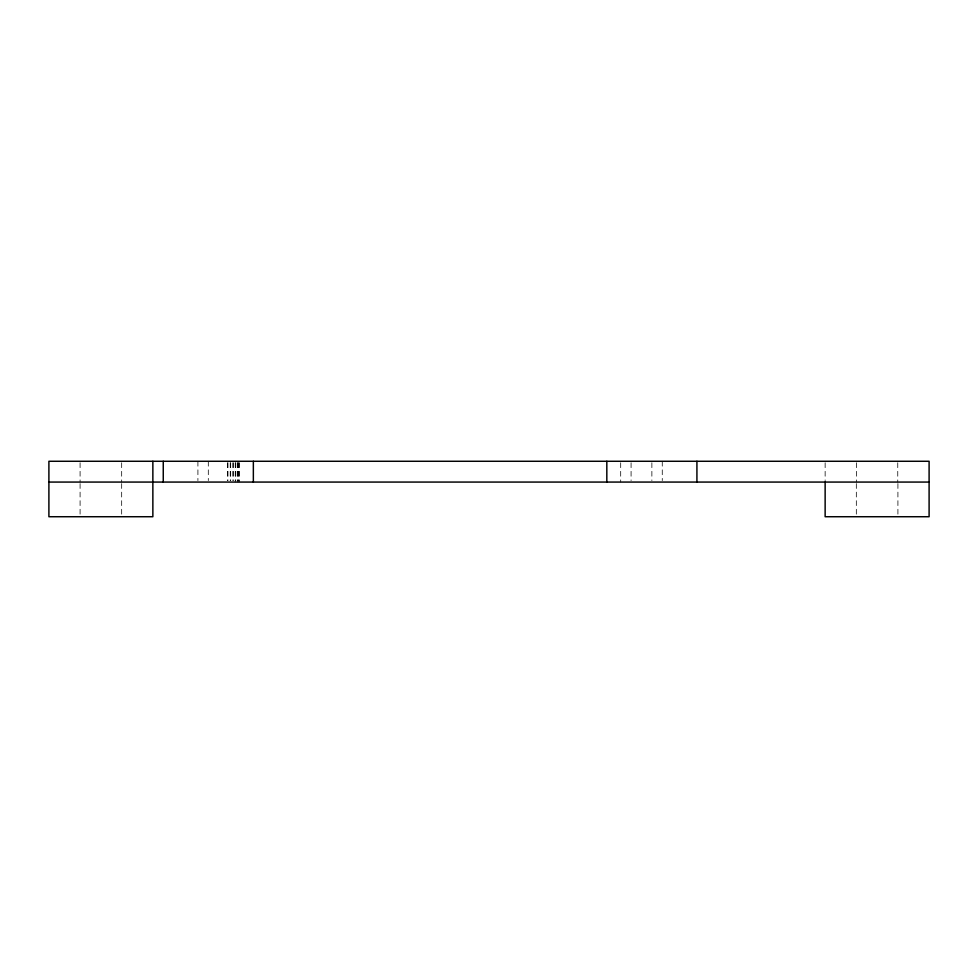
<?xml version="1.0" encoding="UTF-8"?>
<svg xmlns="http://www.w3.org/2000/svg" width="978" height="978" viewBox="0 0 978 978"><rect width="100%" height="100%" fill="white"/><g stroke="black" fill="none" stroke-linecap="round" stroke-linejoin="round"><path stroke-width="0.73" stroke-dasharray="4.89 3.67" d="M897.914 483.572L897.914 516.726M897.755 462.765L897.755 482.068M856.483 462.765L856.483 482.068M856.325 483.572L856.325 516.726M825.139 462.765L825.139 480.589M662.265 461.274L662.265 480.589M651.874 462.765L651.874 480.589M631.079 462.765L631.079 480.589M620.688 462.765L620.688 482.068M239.427 462.765L239.427 482.068M238.791 462.765L238.791 480.589M238.62 462.765L238.62 482.068M237.483 462.765L237.483 482.068M237.214 462.765L237.214 480.589M235.6 462.765L235.6 480.589M235.246 462.765L235.246 482.068M233.277 462.765L233.277 480.589M232.874 462.765L232.874 480.589M230.674 462.765L230.674 480.589M230.233 462.765L230.233 480.589M227.96 462.765L227.96 480.589M227.519 462.765L227.519 480.589M208.302 461.274L208.302 480.589M197.911 461.274L197.911 480.589M121.675 462.765L121.675 482.068M121.675 483.572L121.675 516.726M80.086 462.765L80.086 482.068M80.086 483.572L80.086 516.726"/><path stroke-width="1.47" d="M48.9 482.068L929.1 482.068M825.139 482.068L825.139 516.726L929.1 516.726L929.1 461.274L48.9 461.274L48.9 516.726L152.861 516.726L152.861 461.274M696.923 461.274L696.923 482.068M606.825 461.274L606.825 482.068M253.351 461.274L253.351 482.068M163.253 461.274L163.253 482.068"/></g></svg>
